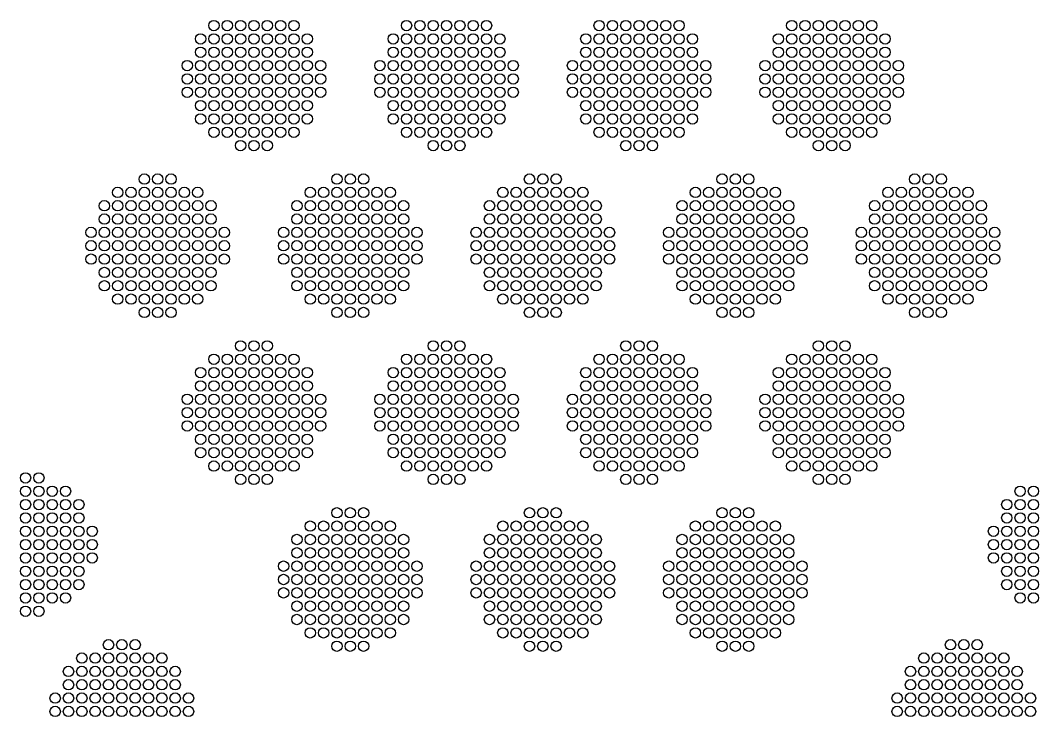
# Model space of a CAD drawing. Extents: x -49 to 54, y -38 to 38.
# Drawn here: x 15.52 to 22.39, y -4.75 to -0.05 of the extents above; entities that cross this region are included whole.
import ezdxf

# ---------------------------------------------------------------- set-up
doc = ezdxf.new("R2010")
doc.units = 0
doc.layers.add('LOWER_ELECTRODE', color=1, linetype='CONTINUOUS')

msp = doc.modelspace()

# ---------------------------------------------------------------- linework, layer by layer
at = {"layer": 'LOWER_ELECTRODE'}
for centre in [(16.8265, -0.0851), (16.9165, -0.0851), (17.0065, -0.0851), (17.0965, -0.0851), (17.1865, -0.0851), (17.2765, -0.0851), (17.3665, -0.0851), (18.1265, -0.0851), (18.2165, -0.0851), (18.3065, -0.0851), (18.3965, -0.0851), (18.4865, -0.0851), (18.5765, -0.0851), (18.6665, -0.0851), (19.4265, -0.0851), (19.5165, -0.0851), (19.6065, -0.0851), (19.6965, -0.0851), (19.7865, -0.0851), (19.8765, -0.0851), (19.9665, -0.0851), (20.7265, -0.0851), (20.8165, -0.0851), (20.9065, -0.0851), (20.9965, -0.0851), (21.0865, -0.0851), (21.1765, -0.0851), (21.2665, -0.0851), (16.7365, -0.1751), (16.8265, -0.1751), (16.9165, -0.1751), (17.0065, -0.1751), (17.0965, -0.1751), (17.1865, -0.1751), (17.2765, -0.1751), (17.3665, -0.1751), (17.4565, -0.1751), (18.0365, -0.1751), (18.1265, -0.1751), (18.2165, -0.1751), (18.3065, -0.1751), (18.3965, -0.1751), (18.4865, -0.1751), (18.5765, -0.1751), (18.6665, -0.1751), (18.7565, -0.1751), (19.3365, -0.1751), (19.4265, -0.1751), (19.5165, -0.1751), (19.6065, -0.1751), (19.6965, -0.1751), (19.7865, -0.1751), (19.8765, -0.1751), (19.9665, -0.1751), (20.0565, -0.1751), (20.6365, -0.1751), (20.7265, -0.1751), (20.8165, -0.1751), (20.9065, -0.1751), (20.9965, -0.1751), (21.0865, -0.1751), (21.1765, -0.1751), (21.2665, -0.1751), (21.3565, -0.1751), (16.7365, -0.2651), (16.8265, -0.2651), (16.9165, -0.2651), (17.0065, -0.2651), (17.0965, -0.2651), (17.1865, -0.2651), (17.2765, -0.2651), (17.3665, -0.2651), (17.4565, -0.2651), (18.0365, -0.2651), (18.1265, -0.2651), (18.2165, -0.2651), (18.3065, -0.2651), (18.3965, -0.2651), (18.4865, -0.2651), (18.5765, -0.2651), (18.6665, -0.2651), (18.7565, -0.2651), (19.3365, -0.2651), (19.4265, -0.2651), (19.5165, -0.2651), (19.6065, -0.2651), (19.6965, -0.2651), (19.7865, -0.2651), (19.8765, -0.2651), (19.9665, -0.2651), (20.0565, -0.2651), (20.6365, -0.2651), (20.7265, -0.2651), (20.8165, -0.2651), (20.9065, -0.2651), (20.9965, -0.2651), (21.0865, -0.2651), (21.1765, -0.2651), (21.2665, -0.2651), (21.3565, -0.2651), (16.6465, -0.3551), (16.7365, -0.3551), (16.8265, -0.3551), (16.9165, -0.3551), (17.0065, -0.3551), (17.0965, -0.3551), (17.1865, -0.3551), (17.2765, -0.3551), (17.3665, -0.3551), (17.4565, -0.3551), (17.5465, -0.3551), (17.9465, -0.3551), (18.0365, -0.3551), (18.1265, -0.3551), (18.2165, -0.3551), (18.3065, -0.3551), (18.3965, -0.3551), (18.4865, -0.3551), (18.5765, -0.3551), (18.6665, -0.3551), (18.7565, -0.3551), (18.8465, -0.3551), (19.2465, -0.3551), (19.3365, -0.3551), (19.4265, -0.3551), (19.5165, -0.3551), (19.6065, -0.3551), (19.6965, -0.3551), (19.7865, -0.3551), (19.8765, -0.3551), (19.9665, -0.3551), (20.0565, -0.3551), (20.1465, -0.3551), (20.5465, -0.3551), (20.6365, -0.3551), (20.7265, -0.3551), (20.8165, -0.3551), (20.9065, -0.3551), (20.9965, -0.3551), (21.0865, -0.3551), (21.1765, -0.3551), (21.2665, -0.3551), (21.3565, -0.3551), (21.4465, -0.3551), (16.6465, -0.4451), (16.7365, -0.4451), (16.8265, -0.4451), (16.9165, -0.4451), (17.0065, -0.4451), (17.0965, -0.4451), (17.1865, -0.4451), (17.2765, -0.4451), (17.3665, -0.4451), (17.4565, -0.4451), (17.5465, -0.4451), (17.9465, -0.4451), (18.0365, -0.4451), (18.1265, -0.4451), (18.2165, -0.4451), (18.3065, -0.4451), (18.3965, -0.4451), (18.4865, -0.4451), (18.5765, -0.4451), (18.6665, -0.4451), (18.7565, -0.4451), (18.8465, -0.4451), (19.2465, -0.4451), (19.3365, -0.4451), (19.4265, -0.4451), (19.5165, -0.4451), (19.6065, -0.4451), (19.6965, -0.4451), (19.7865, -0.4451), (19.8765, -0.4451), (19.9665, -0.4451), (20.0565, -0.4451), (20.1465, -0.4451), (20.5465, -0.4451), (20.6365, -0.4451), (20.7265, -0.4451), (20.8165, -0.4451), (20.9065, -0.4451), (20.9965, -0.4451), (21.0865, -0.4451), (21.1765, -0.4451), (21.2665, -0.4451), (21.3565, -0.4451), (21.4465, -0.4451), (16.6465, -0.5351), (16.7365, -0.5351), (16.8265, -0.5351), (16.9165, -0.5351), (17.0065, -0.5351), (17.0965, -0.5351), (17.1865, -0.5351), (17.2765, -0.5351), (17.3665, -0.5351), (17.4565, -0.5351), (17.5465, -0.5351), (17.9465, -0.5351), (18.0365, -0.5351), (18.1265, -0.5351), (18.2165, -0.5351), (18.3065, -0.5351), (18.3965, -0.5351), (18.4865, -0.5351), (18.5765, -0.5351), (18.6665, -0.5351), (18.7565, -0.5351), (18.8465, -0.5351), (19.2465, -0.5351), (19.3365, -0.5351), (19.4265, -0.5351), (19.5165, -0.5351), (19.6065, -0.5351), (19.6965, -0.5351), (19.7865, -0.5351), (19.8765, -0.5351), (19.9665, -0.5351), (20.0565, -0.5351), (20.1465, -0.5351), (20.5465, -0.5351), (20.6365, -0.5351), (20.7265, -0.5351), (20.8165, -0.5351), (20.9065, -0.5351), (20.9965, -0.5351), (21.0865, -0.5351), (21.1765, -0.5351), (21.2665, -0.5351), (21.3565, -0.5351), (21.4465, -0.5351), (16.7365, -0.6251), (16.8265, -0.6251), (16.9165, -0.6251), (17.0065, -0.6251), (17.0965, -0.6251), (17.1865, -0.6251), (17.2765, -0.6251), (17.3665, -0.6251), (17.4565, -0.6251), (18.0365, -0.6251), (18.1265, -0.6251), (18.2165, -0.6251), (18.3065, -0.6251), (18.3965, -0.6251), (18.4865, -0.6251), (18.5765, -0.6251), (18.6665, -0.6251), (18.7565, -0.6251), (19.3365, -0.6251), (19.4265, -0.6251), (19.5165, -0.6251), (19.6065, -0.6251), (19.6965, -0.6251), (19.7865, -0.6251), (19.8765, -0.6251), (19.9665, -0.6251), (20.0565, -0.6251), (20.6365, -0.6251), (20.7265, -0.6251), (20.8165, -0.6251), (20.9065, -0.6251), (20.9965, -0.6251), (21.0865, -0.6251), (21.1765, -0.6251), (21.2665, -0.6251), (21.3565, -0.6251), (16.7365, -0.7151), (16.8265, -0.7151), (16.9165, -0.7151), (17.0065, -0.7151), (17.0965, -0.7151), (17.1865, -0.7151), (17.2765, -0.7151), (17.3665, -0.7151), (17.4565, -0.7151), (18.0365, -0.7151), (18.1265, -0.7151), (18.2165, -0.7151), (18.3065, -0.7151), (18.3965, -0.7151), (18.4865, -0.7151), (18.5765, -0.7151), (18.6665, -0.7151), (18.7565, -0.7151), (19.3365, -0.7151), (19.4265, -0.7151), (19.5165, -0.7151), (19.6065, -0.7151), (19.6965, -0.7151), (19.7865, -0.7151), (19.8765, -0.7151), (19.9665, -0.7151), (20.0565, -0.7151), (20.6365, -0.7151), (20.7265, -0.7151), (20.8165, -0.7151), (20.9065, -0.7151), (20.9965, -0.7151), (21.0865, -0.7151), (21.1765, -0.7151), (21.2665, -0.7151), (21.3565, -0.7151), (16.8265, -0.8051), (16.9165, -0.8051), (17.0065, -0.8051), (17.0965, -0.8051), (17.1865, -0.8051), (17.2765, -0.8051), (17.3665, -0.8051), (18.1265, -0.8051), (18.2165, -0.8051), (18.3065, -0.8051), (18.3965, -0.8051), (18.4865, -0.8051), (18.5765, -0.8051), (18.6665, -0.8051), (19.4265, -0.8051), (19.5165, -0.8051), (19.6065, -0.8051), (19.6965, -0.8051), (19.7865, -0.8051), (19.8765, -0.8051), (19.9665, -0.8051), (20.7265, -0.8051), (20.8165, -0.8051), (20.9065, -0.8051), (20.9965, -0.8051), (21.0865, -0.8051), (21.1765, -0.8051), (21.2665, -0.8051), (17.0065, -0.8951), (17.0965, -0.8951), (17.1865, -0.8951), (18.3065, -0.8951), (18.3965, -0.8951), (18.4865, -0.8951), (19.6065, -0.8951), (19.6965, -0.8951), (19.7865, -0.8951), (20.9065, -0.8951), (20.9965, -0.8951), (21.0865, -0.8951), (16.3565, -1.1209), (16.4465, -1.1209), (16.5365, -1.1209), (17.6565, -1.1209), (17.7465, -1.1209), (17.8365, -1.1209), (18.9565, -1.1209), (19.0465, -1.1209), (19.1365, -1.1209), (20.2565, -1.1209), (20.3465, -1.1209), (20.4365, -1.1209), (21.5565, -1.1209), (21.6465, -1.1209), (21.7365, -1.1209), (16.1765, -1.2109), (16.2665, -1.2109), (16.3565, -1.2109), (16.4465, -1.2109), (16.5365, -1.2109), (16.6265, -1.2109), (16.7165, -1.2109), (17.4765, -1.2109), (17.5665, -1.2109), (17.6565, -1.2109), (17.7465, -1.2109), (17.8365, -1.2109), (17.9265, -1.2109), (18.0165, -1.2109), (18.7765, -1.2109), (18.8665, -1.2109), (18.9565, -1.2109), (19.0465, -1.2109), (19.1365, -1.2109), (19.2265, -1.2109), (19.3165, -1.2109), (20.0765, -1.2109), (20.1665, -1.2109), (20.2565, -1.2109), (20.3465, -1.2109), (20.4365, -1.2109), (20.5265, -1.2109), (20.6165, -1.2109), (21.3765, -1.2109), (21.4665, -1.2109), (21.5565, -1.2109), (21.6465, -1.2109), (21.7365, -1.2109), (21.8265, -1.2109), (21.9165, -1.2109), (16.0865, -1.3009), (16.1765, -1.3009), (16.2665, -1.3009), (16.3565, -1.3009), (16.4465, -1.3009), (16.5365, -1.3009), (16.6265, -1.3009), (16.7165, -1.3009), (16.8065, -1.3009), (17.3865, -1.3009), (17.4765, -1.3009), (17.5665, -1.3009), (17.6565, -1.3009), (17.7465, -1.3009), (17.8365, -1.3009), (17.9265, -1.3009), (18.0165, -1.3009), (18.1065, -1.3009), (18.6865, -1.3009), (18.7765, -1.3009), (18.8665, -1.3009), (18.9565, -1.3009), (19.0465, -1.3009), (19.1365, -1.3009), (19.2265, -1.3009), (19.3165, -1.3009), (19.4065, -1.3009), (19.9865, -1.3009), (20.0765, -1.3009), (20.1665, -1.3009), (20.2565, -1.3009), (20.3465, -1.3009), (20.4365, -1.3009), (20.5265, -1.3009), (20.6165, -1.3009), (20.7065, -1.3009), (21.2865, -1.3009), (21.3765, -1.3009), (21.4665, -1.3009), (21.5565, -1.3009), (21.6465, -1.3009), (21.7365, -1.3009), (21.8265, -1.3009), (21.9165, -1.3009), (22.0065, -1.3009), (16.0865, -1.3909), (16.1765, -1.3909), (16.2665, -1.3909), (16.3565, -1.3909), (16.4465, -1.3909), (16.5365, -1.3909), (16.6265, -1.3909), (16.7165, -1.3909), (16.8065, -1.3909), (17.3865, -1.3909), (17.4765, -1.3909), (17.5665, -1.3909), (17.6565, -1.3909), (17.7465, -1.3909), (17.8365, -1.3909), (17.9265, -1.3909), (18.0165, -1.3909), (18.1065, -1.3909), (18.6865, -1.3909), (18.7765, -1.3909), (18.8665, -1.3909), (18.9565, -1.3909), (19.0465, -1.3909), (19.1365, -1.3909), (19.2265, -1.3909), (19.3165, -1.3909), (19.4065, -1.3909), (19.9865, -1.3909), (20.0765, -1.3909), (20.1665, -1.3909), (20.2565, -1.3909), (20.3465, -1.3909), (20.4365, -1.3909), (20.5265, -1.3909), (20.6165, -1.3909), (20.7065, -1.3909), (21.2865, -1.3909), (21.3765, -1.3909), (21.4665, -1.3909), (21.5565, -1.3909), (21.6465, -1.3909), (21.7365, -1.3909), (21.8265, -1.3909), (21.9165, -1.3909), (22.0065, -1.3909), (15.9965, -1.4809), (16.0865, -1.4809), (16.1765, -1.4809), (16.2665, -1.4809), (16.3565, -1.4809), (16.4465, -1.4809), (16.5365, -1.4809), (16.6265, -1.4809), (16.7165, -1.4809), (16.8065, -1.4809), (16.8965, -1.4809), (17.2965, -1.4809), (17.3865, -1.4809), (17.4765, -1.4809), (17.5665, -1.4809), (17.6565, -1.4809), (17.7465, -1.4809), (17.8365, -1.4809), (17.9265, -1.4809), (18.0165, -1.4809), (18.1065, -1.4809), (18.1965, -1.4809), (18.5965, -1.4809), (18.6865, -1.4809), (18.7765, -1.4809), (18.8665, -1.4809), (18.9565, -1.4809), (19.0465, -1.4809), (19.1365, -1.4809), (19.2265, -1.4809), (19.3165, -1.4809), (19.4065, -1.4809), (19.4965, -1.4809), (19.8965, -1.4809), (19.9865, -1.4809), (20.0765, -1.4809), (20.1665, -1.4809), (20.2565, -1.4809), (20.3465, -1.4809), (20.4365, -1.4809), (20.5265, -1.4809), (20.6165, -1.4809), (20.7065, -1.4809), (20.7965, -1.4809), (21.1965, -1.4809), (21.2865, -1.4809), (21.3765, -1.4809), (21.4665, -1.4809), (21.5565, -1.4809), (21.6465, -1.4809), (21.7365, -1.4809), (21.8265, -1.4809), (21.9165, -1.4809), (22.0065, -1.4809), (22.0965, -1.4809), (15.9965, -1.5709), (16.0865, -1.5709), (16.1765, -1.5709), (16.2665, -1.5709), (16.3565, -1.5709), (16.4465, -1.5709), (16.5365, -1.5709), (16.6265, -1.5709), (16.7165, -1.5709), (16.8065, -1.5709), (16.8965, -1.5709), (17.2965, -1.5709), (17.3865, -1.5709), (17.4765, -1.5709), (17.5665, -1.5709), (17.6565, -1.5709), (17.7465, -1.5709), (17.8365, -1.5709), (17.9265, -1.5709), (18.0165, -1.5709), (18.1065, -1.5709), (18.1965, -1.5709), (18.5965, -1.5709), (18.6865, -1.5709), (18.7765, -1.5709), (18.8665, -1.5709), (18.9565, -1.5709), (19.0465, -1.5709), (19.1365, -1.5709), (19.2265, -1.5709), (19.3165, -1.5709), (19.4065, -1.5709), (19.4965, -1.5709), (19.8965, -1.5709), (19.9865, -1.5709), (20.0765, -1.5709), (20.1665, -1.5709), (20.2565, -1.5709), (20.3465, -1.5709), (20.4365, -1.5709), (20.5265, -1.5709), (20.6165, -1.5709), (20.7065, -1.5709), (20.7965, -1.5709), (21.1965, -1.5709), (21.2865, -1.5709), (21.3765, -1.5709), (21.4665, -1.5709), (21.5565, -1.5709), (21.6465, -1.5709), (21.7365, -1.5709), (21.8265, -1.5709), (21.9165, -1.5709), (22.0065, -1.5709), (22.0965, -1.5709), (15.9965, -1.6609), (16.0865, -1.6609), (16.1765, -1.6609), (16.2665, -1.6609), (16.3565, -1.6609), (16.4465, -1.6609), (16.5365, -1.6609), (16.6265, -1.6609), (16.7165, -1.6609), (16.8065, -1.6609), (16.8965, -1.6609), (17.2965, -1.6609), (17.3865, -1.6609), (17.4765, -1.6609), (17.5665, -1.6609), (17.6565, -1.6609), (17.7465, -1.6609), (17.8365, -1.6609), (17.9265, -1.6609), (18.0165, -1.6609), (18.1065, -1.6609), (18.1965, -1.6609), (18.5965, -1.6609), (18.6865, -1.6609), (18.7765, -1.6609), (18.8665, -1.6609), (18.9565, -1.6609), (19.0465, -1.6609), (19.1365, -1.6609), (19.2265, -1.6609), (19.3165, -1.6609), (19.4065, -1.6609), (19.4965, -1.6609), (19.8965, -1.6609), (19.9865, -1.6609), (20.0765, -1.6609), (20.1665, -1.6609), (20.2565, -1.6609), (20.3465, -1.6609), (20.4365, -1.6609), (20.5265, -1.6609), (20.6165, -1.6609), (20.7065, -1.6609), (20.7965, -1.6609), (21.1965, -1.6609), (21.2865, -1.6609), (21.3765, -1.6609), (21.4665, -1.6609), (21.5565, -1.6609), (21.6465, -1.6609), (21.7365, -1.6609), (21.8265, -1.6609), (21.9165, -1.6609), (22.0065, -1.6609), (22.0965, -1.6609), (16.0865, -1.7509), (16.1765, -1.7509), (16.2665, -1.7509), (16.3565, -1.7509), (16.4465, -1.7509), (16.5365, -1.7509), (16.6265, -1.7509), (16.7165, -1.7509), (16.8065, -1.7509), (17.3865, -1.7509), (17.4765, -1.7509), (17.5665, -1.7509), (17.6565, -1.7509), (17.7465, -1.7509), (17.8365, -1.7509), (17.9265, -1.7509), (18.0165, -1.7509), (18.1065, -1.7509), (18.6865, -1.7509), (18.7765, -1.7509), (18.8665, -1.7509), (18.9565, -1.7509), (19.0465, -1.7509), (19.1365, -1.7509), (19.2265, -1.7509), (19.3165, -1.7509), (19.4065, -1.7509), (19.9865, -1.7509), (20.0765, -1.7509), (20.1665, -1.7509), (20.2565, -1.7509), (20.3465, -1.7509), (20.4365, -1.7509), (20.5265, -1.7509), (20.6165, -1.7509), (20.7065, -1.7509), (21.2865, -1.7509), (21.3765, -1.7509), (21.4665, -1.7509), (21.5565, -1.7509), (21.6465, -1.7509), (21.7365, -1.7509), (21.8265, -1.7509), (21.9165, -1.7509), (22.0065, -1.7509), (16.0865, -1.8409), (16.1765, -1.8409), (16.2665, -1.8409), (16.3565, -1.8409), (16.4465, -1.8409), (16.5365, -1.8409), (16.6265, -1.8409), (16.7165, -1.8409), (16.8065, -1.8409), (17.3865, -1.8409), (17.4765, -1.8409), (17.5665, -1.8409), (17.6565, -1.8409), (17.7465, -1.8409), (17.8365, -1.8409), (17.9265, -1.8409), (18.0165, -1.8409), (18.1065, -1.8409), (18.6865, -1.8409), (18.7765, -1.8409), (18.8665, -1.8409), (18.9565, -1.8409), (19.0465, -1.8409), (19.1365, -1.8409), (19.2265, -1.8409), (19.3165, -1.8409), (19.4065, -1.8409), (19.9865, -1.8409), (20.0765, -1.8409), (20.1665, -1.8409), (20.2565, -1.8409), (20.3465, -1.8409), (20.4365, -1.8409), (20.5265, -1.8409), (20.6165, -1.8409), (20.7065, -1.8409), (21.2865, -1.8409), (21.3765, -1.8409), (21.4665, -1.8409), (21.5565, -1.8409), (21.6465, -1.8409), (21.7365, -1.8409), (21.8265, -1.8409), (21.9165, -1.8409), (22.0065, -1.8409), (16.1765, -1.9309), (16.2665, -1.9309), (16.3565, -1.9309), (16.4465, -1.9309), (16.5365, -1.9309), (16.6265, -1.9309), (16.7165, -1.9309), (17.4765, -1.9309), (17.5665, -1.9309), (17.6565, -1.9309), (17.7465, -1.9309), (17.8365, -1.9309), (17.9265, -1.9309), (18.0165, -1.9309), (18.7765, -1.9309), (18.8665, -1.9309), (18.9565, -1.9309), (19.0465, -1.9309), (19.1365, -1.9309), (19.2265, -1.9309), (19.3165, -1.9309), (20.0765, -1.9309), (20.1665, -1.9309), (20.2565, -1.9309), (20.3465, -1.9309), (20.4365, -1.9309), (20.5265, -1.9309), (20.6165, -1.9309), (21.3765, -1.9309), (21.4665, -1.9309), (21.5565, -1.9309), (21.6465, -1.9309), (21.7365, -1.9309), (21.8265, -1.9309), (21.9165, -1.9309), (16.3565, -2.0209), (16.4465, -2.0209), (16.5365, -2.0209), (17.6565, -2.0209), (17.7465, -2.0209), (17.8365, -2.0209), (18.9565, -2.0209), (19.0465, -2.0209), (19.1365, -2.0209), (20.2565, -2.0209), (20.3465, -2.0209), (20.4365, -2.0209), (21.5565, -2.0209), (21.6465, -2.0209), (21.7365, -2.0209), (17.0065, -2.2468), (17.0965, -2.2468), (17.1865, -2.2468), (18.3065, -2.2468), (18.3965, -2.2468), (18.4865, -2.2468), (19.6065, -2.2468), (19.6965, -2.2468), (19.7865, -2.2468), (20.9065, -2.2468), (20.9965, -2.2468), (21.0865, -2.2468), (16.8265, -2.3368), (16.9165, -2.3368), (17.0065, -2.3368), (17.0965, -2.3368), (17.1865, -2.3368), (17.2765, -2.3368), (17.3665, -2.3368), (18.1265, -2.3368), (18.2165, -2.3368), (18.3065, -2.3368), (18.3965, -2.3368), (18.4865, -2.3368), (18.5765, -2.3368), (18.6665, -2.3368), (19.4265, -2.3368), (19.5165, -2.3368), (19.6065, -2.3368), (19.6965, -2.3368), (19.7865, -2.3368), (19.8765, -2.3368), (19.9665, -2.3368), (20.7265, -2.3368), (20.8165, -2.3368), (20.9065, -2.3368), (20.9965, -2.3368), (21.0865, -2.3368), (21.1765, -2.3368), (21.2665, -2.3368), (16.7365, -2.4268), (16.8265, -2.4268), (16.9165, -2.4268), (17.0065, -2.4268), (17.0965, -2.4268), (17.1865, -2.4268), (17.2765, -2.4268), (17.3665, -2.4268), (17.4565, -2.4268), (18.0365, -2.4268), (18.1265, -2.4268), (18.2165, -2.4268), (18.3065, -2.4268), (18.3965, -2.4268), (18.4865, -2.4268), (18.5765, -2.4268), (18.6665, -2.4268), (18.7565, -2.4268), (19.3365, -2.4268), (19.4265, -2.4268), (19.5165, -2.4268), (19.6065, -2.4268), (19.6965, -2.4268), (19.7865, -2.4268), (19.8765, -2.4268), (19.9665, -2.4268), (20.0565, -2.4268), (20.6365, -2.4268), (20.7265, -2.4268), (20.8165, -2.4268), (20.9065, -2.4268), (20.9965, -2.4268), (21.0865, -2.4268), (21.1765, -2.4268), (21.2665, -2.4268), (21.3565, -2.4268), (16.7365, -2.5168), (16.8265, -2.5168), (16.9165, -2.5168), (17.0065, -2.5168), (17.0965, -2.5168), (17.1865, -2.5168), (17.2765, -2.5168), (17.3665, -2.5168), (17.4565, -2.5168), (18.0365, -2.5168), (18.1265, -2.5168), (18.2165, -2.5168), (18.3065, -2.5168), (18.3965, -2.5168), (18.4865, -2.5168), (18.5765, -2.5168), (18.6665, -2.5168), (18.7565, -2.5168), (19.3365, -2.5168), (19.4265, -2.5168), (19.5165, -2.5168), (19.6065, -2.5168), (19.6965, -2.5168), (19.7865, -2.5168), (19.8765, -2.5168), (19.9665, -2.5168), (20.0565, -2.5168), (20.6365, -2.5168), (20.7265, -2.5168), (20.8165, -2.5168), (20.9065, -2.5168), (20.9965, -2.5168), (21.0865, -2.5168), (21.1765, -2.5168), (21.2665, -2.5168), (21.3565, -2.5168), (16.6465, -2.6068), (16.7365, -2.6068), (16.8265, -2.6068), (16.9165, -2.6068), (17.0065, -2.6068), (17.0965, -2.6068), (17.1865, -2.6068), (17.2765, -2.6068), (17.3665, -2.6068), (17.4565, -2.6068), (17.5465, -2.6068), (17.9465, -2.6068), (18.0365, -2.6068), (18.1265, -2.6068), (18.2165, -2.6068), (18.3065, -2.6068), (18.3965, -2.6068), (18.4865, -2.6068), (18.5765, -2.6068), (18.6665, -2.6068), (18.7565, -2.6068), (18.8465, -2.6068), (19.2465, -2.6068), (19.3365, -2.6068), (19.4265, -2.6068), (19.5165, -2.6068), (19.6065, -2.6068), (19.6965, -2.6068), (19.7865, -2.6068), (19.8765, -2.6068), (19.9665, -2.6068), (20.0565, -2.6068), (20.1465, -2.6068), (20.5465, -2.6068), (20.6365, -2.6068), (20.7265, -2.6068), (20.8165, -2.6068), (20.9065, -2.6068), (20.9965, -2.6068), (21.0865, -2.6068), (21.1765, -2.6068), (21.2665, -2.6068), (21.3565, -2.6068), (21.4465, -2.6068), (16.6465, -2.6968), (16.7365, -2.6968), (16.8265, -2.6968), (16.9165, -2.6968), (17.0065, -2.6968), (17.0965, -2.6968), (17.1865, -2.6968), (17.2765, -2.6968), (17.3665, -2.6968), (17.4565, -2.6968), (17.5465, -2.6968), (17.9465, -2.6968), (18.0365, -2.6968), (18.1265, -2.6968), (18.2165, -2.6968), (18.3065, -2.6968), (18.3965, -2.6968), (18.4865, -2.6968), (18.5765, -2.6968), (18.6665, -2.6968), (18.7565, -2.6968), (18.8465, -2.6968), (19.2465, -2.6968), (19.3365, -2.6968), (19.4265, -2.6968), (19.5165, -2.6968), (19.6065, -2.6968), (19.6965, -2.6968), (19.7865, -2.6968), (19.8765, -2.6968), (19.9665, -2.6968), (20.0565, -2.6968), (20.1465, -2.6968), (20.5465, -2.6968), (20.6365, -2.6968), (20.7265, -2.6968), (20.8165, -2.6968), (20.9065, -2.6968), (20.9965, -2.6968), (21.0865, -2.6968), (21.1765, -2.6968), (21.2665, -2.6968), (21.3565, -2.6968), (21.4465, -2.6968), (16.6465, -2.7868), (16.7365, -2.7868), (16.8265, -2.7868), (16.9165, -2.7868), (17.0065, -2.7868), (17.0965, -2.7868), (17.1865, -2.7868), (17.2765, -2.7868), (17.3665, -2.7868), (17.4565, -2.7868), (17.5465, -2.7868), (17.9465, -2.7868), (18.0365, -2.7868), (18.1265, -2.7868), (18.2165, -2.7868), (18.3065, -2.7868), (18.3965, -2.7868), (18.4865, -2.7868), (18.5765, -2.7868), (18.6665, -2.7868), (18.7565, -2.7868), (18.8465, -2.7868), (19.2465, -2.7868), (19.3365, -2.7868), (19.4265, -2.7868), (19.5165, -2.7868), (19.6065, -2.7868), (19.6965, -2.7868), (19.7865, -2.7868), (19.8765, -2.7868), (19.9665, -2.7868), (20.0565, -2.7868), (20.1465, -2.7868), (20.5465, -2.7868), (20.6365, -2.7868), (20.7265, -2.7868), (20.8165, -2.7868), (20.9065, -2.7868), (20.9965, -2.7868), (21.0865, -2.7868), (21.1765, -2.7868), (21.2665, -2.7868), (21.3565, -2.7868), (21.4465, -2.7868), (16.7365, -2.8768), (16.8265, -2.8768), (16.9165, -2.8768), (17.0065, -2.8768), (17.0965, -2.8768), (17.1865, -2.8768), (17.2765, -2.8768), (17.3665, -2.8768), (17.4565, -2.8768), (18.0365, -2.8768), (18.1265, -2.8768), (18.2165, -2.8768), (18.3065, -2.8768), (18.3965, -2.8768), (18.4865, -2.8768), (18.5765, -2.8768), (18.6665, -2.8768), (18.7565, -2.8768), (19.3365, -2.8768), (19.4265, -2.8768), (19.5165, -2.8768), (19.6065, -2.8768), (19.6965, -2.8768), (19.7865, -2.8768), (19.8765, -2.8768), (19.9665, -2.8768), (20.0565, -2.8768), (20.6365, -2.8768), (20.7265, -2.8768), (20.8165, -2.8768), (20.9065, -2.8768), (20.9965, -2.8768), (21.0865, -2.8768), (21.1765, -2.8768), (21.2665, -2.8768), (21.3565, -2.8768), (16.7365, -2.9668), (16.8265, -2.9668), (16.9165, -2.9668), (17.0065, -2.9668), (17.0965, -2.9668), (17.1865, -2.9668), (17.2765, -2.9668), (17.3665, -2.9668), (17.4565, -2.9668), (18.0365, -2.9668), (18.1265, -2.9668), (18.2165, -2.9668), (18.3065, -2.9668), (18.3965, -2.9668), (18.4865, -2.9668), (18.5765, -2.9668), (18.6665, -2.9668), (18.7565, -2.9668), (19.3365, -2.9668), (19.4265, -2.9668), (19.5165, -2.9668), (19.6065, -2.9668), (19.6965, -2.9668), (19.7865, -2.9668), (19.8765, -2.9668), (19.9665, -2.9668), (20.0565, -2.9668), (20.6365, -2.9668), (20.7265, -2.9668), (20.8165, -2.9668), (20.9065, -2.9668), (20.9965, -2.9668), (21.0865, -2.9668), (21.1765, -2.9668), (21.2665, -2.9668), (21.3565, -2.9668), (16.8265, -3.0568), (16.9165, -3.0568), (17.0065, -3.0568), (17.0965, -3.0568), (17.1865, -3.0568), (17.2765, -3.0568), (17.3665, -3.0568), (18.1265, -3.0568), (18.2165, -3.0568), (18.3065, -3.0568), (18.3965, -3.0568), (18.4865, -3.0568), (18.5765, -3.0568), (18.6665, -3.0568), (19.4265, -3.0568), (19.5165, -3.0568), (19.6065, -3.0568), (19.6965, -3.0568), (19.7865, -3.0568), (19.8765, -3.0568), (19.9665, -3.0568), (20.7265, -3.0568), (20.8165, -3.0568), (20.9065, -3.0568), (20.9965, -3.0568), (21.0865, -3.0568), (21.1765, -3.0568), (21.2665, -3.0568), (15.5546, -3.137), (15.6446, -3.137), (17.0065, -3.1468), (17.0965, -3.1468), (17.1865, -3.1468), (18.3065, -3.1468), (18.3965, -3.1468), (18.4865, -3.1468), (19.6065, -3.1468), (19.6965, -3.1468), (19.7865, -3.1468), (20.9065, -3.1468), (20.9965, -3.1468), (21.0865, -3.1468), (15.5546, -3.227), (15.6446, -3.227), (15.7346, -3.227), (15.8246, -3.227), (22.2684, -3.227), (22.3584, -3.227), (15.5546, -3.317), (15.6446, -3.317), (15.7346, -3.317), (15.8246, -3.317), (15.9146, -3.317), (22.1784, -3.317), (22.2684, -3.317), (22.3584, -3.317), (17.6565, -3.3726), (17.7465, -3.3726), (17.8365, -3.3726), (18.9565, -3.3726), (19.0465, -3.3726), (19.1365, -3.3726), (20.2565, -3.3726), (20.3465, -3.3726), (20.4365, -3.3726), (15.5546, -3.407), (15.6446, -3.407), (15.7346, -3.407), (15.8246, -3.407), (15.9146, -3.407), (17.4765, -3.4626), (17.5665, -3.4626), (17.6565, -3.4626), (17.7465, -3.4626), (17.8365, -3.4626), (17.9265, -3.4626), (18.0165, -3.4626), (18.7765, -3.4626), (18.8665, -3.4626), (18.9565, -3.4626), (19.0465, -3.4626), (19.1365, -3.4626), (19.2265, -3.4626), (19.3165, -3.4626), (20.0765, -3.4626), (20.1665, -3.4626), (20.2565, -3.4626), (20.3465, -3.4626), (20.4365, -3.4626), (20.5265, -3.4626), (20.6165, -3.4626), (22.1784, -3.407), (22.2684, -3.407), (22.3584, -3.407), (15.5546, -3.497), (15.6446, -3.497), (15.7346, -3.497), (15.8246, -3.497), (15.9146, -3.497), (16.0046, -3.497), (22.0884, -3.497), (22.1784, -3.497), (22.2684, -3.497), (22.3584, -3.497), (15.5546, -3.587), (15.6446, -3.587), (15.7346, -3.587), (15.8246, -3.587), (15.9146, -3.587), (16.0046, -3.587), (17.3865, -3.5526), (17.4765, -3.5526), (17.5665, -3.5526), (17.6565, -3.5526), (17.7465, -3.5526), (17.8365, -3.5526), (17.9265, -3.5526), (18.0165, -3.5526), (18.1065, -3.5526), (18.6865, -3.5526), (18.7765, -3.5526), (18.8665, -3.5526), (18.9565, -3.5526), (19.0465, -3.5526), (19.1365, -3.5526), (19.2265, -3.5526), (19.3165, -3.5526), (19.4065, -3.5526), (19.9865, -3.5526), (20.0765, -3.5526), (20.1665, -3.5526), (20.2565, -3.5526), (20.3465, -3.5526), (20.4365, -3.5526), (20.5265, -3.5526), (20.6165, -3.5526), (20.7065, -3.5526), (22.0884, -3.587), (22.1784, -3.587), (22.2684, -3.587), (22.3584, -3.587), (15.5546, -3.677), (15.6446, -3.677), (15.7346, -3.677), (15.8246, -3.677), (15.9146, -3.677), (16.0046, -3.677), (17.3865, -3.6426), (17.4765, -3.6426), (17.5665, -3.6426), (17.6565, -3.6426), (17.7465, -3.6426), (17.8365, -3.6426), (17.9265, -3.6426), (18.0165, -3.6426), (18.1065, -3.6426), (18.6865, -3.6426), (18.7765, -3.6426), (18.8665, -3.6426), (18.9565, -3.6426), (19.0465, -3.6426), (19.1365, -3.6426), (19.2265, -3.6426), (19.3165, -3.6426), (19.4065, -3.6426), (19.9865, -3.6426), (20.0765, -3.6426), (20.1665, -3.6426), (20.2565, -3.6426), (20.3465, -3.6426), (20.4365, -3.6426), (20.5265, -3.6426), (20.6165, -3.6426), (20.7065, -3.6426), (22.0884, -3.677), (22.1784, -3.677), (22.2684, -3.677), (22.3584, -3.677), (17.2965, -3.7326), (17.3865, -3.7326), (17.4765, -3.7326), (17.5665, -3.7326), (17.6565, -3.7326), (17.7465, -3.7326), (17.8365, -3.7326), (17.9265, -3.7326), (18.0165, -3.7326), (18.1065, -3.7326), (18.1965, -3.7326), (18.5965, -3.7326), (18.6865, -3.7326), (18.7765, -3.7326), (18.8665, -3.7326), (18.9565, -3.7326), (19.0465, -3.7326), (19.1365, -3.7326), (19.2265, -3.7326), (19.3165, -3.7326), (19.4065, -3.7326), (19.4965, -3.7326), (19.8965, -3.7326), (19.9865, -3.7326), (20.0765, -3.7326), (20.1665, -3.7326), (20.2565, -3.7326), (20.3465, -3.7326), (20.4365, -3.7326), (20.5265, -3.7326), (20.6165, -3.7326), (20.7065, -3.7326), (20.7965, -3.7326), (15.5546, -3.767), (15.6446, -3.767), (15.7346, -3.767), (15.8246, -3.767), (15.9146, -3.767), (22.1784, -3.767), (22.2684, -3.767), (22.3584, -3.767), (15.5546, -3.857), (15.6446, -3.857), (15.7346, -3.857), (15.8246, -3.857), (15.9146, -3.857), (17.2965, -3.8226), (17.3865, -3.8226), (17.4765, -3.8226), (17.5665, -3.8226), (17.6565, -3.8226), (17.7465, -3.8226), (17.8365, -3.8226), (17.9265, -3.8226), (18.0165, -3.8226), (18.1065, -3.8226), (18.1965, -3.8226), (18.5965, -3.8226), (18.6865, -3.8226), (18.7765, -3.8226), (18.8665, -3.8226), (18.9565, -3.8226), (19.0465, -3.8226), (19.1365, -3.8226), (19.2265, -3.8226), (19.3165, -3.8226), (19.4065, -3.8226), (19.4965, -3.8226), (19.8965, -3.8226), (19.9865, -3.8226), (20.0765, -3.8226), (20.1665, -3.8226), (20.2565, -3.8226), (20.3465, -3.8226), (20.4365, -3.8226), (20.5265, -3.8226), (20.6165, -3.8226), (20.7065, -3.8226), (20.7965, -3.8226), (22.1784, -3.857), (22.2684, -3.857), (22.3584, -3.857), (15.5546, -3.947), (15.6446, -3.947), (15.7346, -3.947), (15.8246, -3.947), (17.2965, -3.9126), (17.3865, -3.9126), (17.4765, -3.9126), (17.5665, -3.9126), (17.6565, -3.9126), (17.7465, -3.9126), (17.8365, -3.9126), (17.9265, -3.9126), (18.0165, -3.9126), (18.1065, -3.9126), (18.1965, -3.9126), (18.5965, -3.9126), (18.6865, -3.9126), (18.7765, -3.9126), (18.8665, -3.9126), (18.9565, -3.9126), (19.0465, -3.9126), (19.1365, -3.9126), (19.2265, -3.9126), (19.3165, -3.9126), (19.4065, -3.9126), (19.4965, -3.9126), (19.8965, -3.9126), (19.9865, -3.9126), (20.0765, -3.9126), (20.1665, -3.9126), (20.2565, -3.9126), (20.3465, -3.9126), (20.4365, -3.9126), (20.5265, -3.9126), (20.6165, -3.9126), (20.7065, -3.9126), (20.7965, -3.9126), (22.2684, -3.947), (22.3584, -3.947), (17.3865, -4.0026), (17.4765, -4.0026), (17.5665, -4.0026), (17.6565, -4.0026), (17.7465, -4.0026), (17.8365, -4.0026), (17.9265, -4.0026), (18.0165, -4.0026), (18.1065, -4.0026), (18.6865, -4.0026), (18.7765, -4.0026), (18.8665, -4.0026), (18.9565, -4.0026), (19.0465, -4.0026), (19.1365, -4.0026), (19.2265, -4.0026), (19.3165, -4.0026), (19.4065, -4.0026), (19.9865, -4.0026), (20.0765, -4.0026), (20.1665, -4.0026), (20.2565, -4.0026), (20.3465, -4.0026), (20.4365, -4.0026), (20.5265, -4.0026), (20.6165, -4.0026), (20.7065, -4.0026), (15.5546, -4.037), (15.6446, -4.037), (17.3865, -4.0926), (17.4765, -4.0926), (17.5665, -4.0926), (17.6565, -4.0926), (17.7465, -4.0926), (17.8365, -4.0926), (17.9265, -4.0926), (18.0165, -4.0926), (18.1065, -4.0926), (18.6865, -4.0926), (18.7765, -4.0926), (18.8665, -4.0926), (18.9565, -4.0926), (19.0465, -4.0926), (19.1365, -4.0926), (19.2265, -4.0926), (19.3165, -4.0926), (19.4065, -4.0926), (19.9865, -4.0926), (20.0765, -4.0926), (20.1665, -4.0926), (20.2565, -4.0926), (20.3465, -4.0926), (20.4365, -4.0926), (20.5265, -4.0926), (20.6165, -4.0926), (20.7065, -4.0926), (17.4765, -4.1826), (17.5665, -4.1826), (17.6565, -4.1826), (17.7465, -4.1826), (17.8365, -4.1826), (17.9265, -4.1826), (18.0165, -4.1826), (18.7765, -4.1826), (18.8665, -4.1826), (18.9565, -4.1826), (19.0465, -4.1826), (19.1365, -4.1826), (19.2265, -4.1826), (19.3165, -4.1826), (20.0765, -4.1826), (20.1665, -4.1826), (20.2565, -4.1826), (20.3465, -4.1826), (20.4365, -4.1826), (20.5265, -4.1826), (20.6165, -4.1826), (16.1146, -4.2628), (16.2046, -4.2628), (16.2946, -4.2628), (17.6565, -4.2726), (17.7465, -4.2726), (17.8365, -4.2726), (18.9565, -4.2726), (19.0465, -4.2726), (19.1365, -4.2726), (20.2565, -4.2726), (20.3465, -4.2726), (20.4365, -4.2726), (21.7984, -4.2628), (21.8884, -4.2628), (21.9784, -4.2628), (15.9346, -4.3528), (16.0246, -4.3528), (16.1146, -4.3528), (16.2046, -4.3528), (16.2946, -4.3528), (16.3846, -4.3528), (16.4746, -4.3528), (21.6184, -4.3528), (21.7084, -4.3528), (21.7984, -4.3528), (21.8884, -4.3528), (21.9784, -4.3528), (22.0684, -4.3528), (22.1584, -4.3528), (15.8446, -4.4428), (15.9346, -4.4428), (16.0246, -4.4428), (16.1146, -4.4428), (16.2046, -4.4428), (16.2946, -4.4428), (16.3846, -4.4428), (16.4746, -4.4428), (16.5646, -4.4428), (21.5284, -4.4428), (21.6184, -4.4428), (21.7084, -4.4428), (21.7984, -4.4428), (21.8884, -4.4428), (21.9784, -4.4428), (22.0684, -4.4428), (22.1584, -4.4428), (22.2484, -4.4428), (15.8446, -4.5328), (15.9346, -4.5328), (16.0246, -4.5328), (16.1146, -4.5328), (16.2046, -4.5328), (16.2946, -4.5328), (16.3846, -4.5328), (16.4746, -4.5328), (16.5646, -4.5328), (21.5284, -4.5328), (21.6184, -4.5328), (21.7084, -4.5328), (21.7984, -4.5328), (21.8884, -4.5328), (21.9784, -4.5328), (22.0684, -4.5328), (22.1584, -4.5328), (22.2484, -4.5328), (15.7546, -4.6228), (15.8446, -4.6228), (15.9346, -4.6228), (16.0246, -4.6228), (16.1146, -4.6228), (16.2046, -4.6228), (16.2946, -4.6228), (16.3846, -4.6228), (16.4746, -4.6228), (16.5646, -4.6228), (16.6546, -4.6228), (21.4384, -4.6228), (21.5284, -4.6228), (21.6184, -4.6228), (21.7084, -4.6228), (21.7984, -4.6228), (21.8884, -4.6228), (21.9784, -4.6228), (22.0684, -4.6228), (22.1584, -4.6228), (22.2484, -4.6228), (22.3384, -4.6228), (15.7546, -4.7128), (15.8446, -4.7128), (15.9346, -4.7128), (16.0246, -4.7128), (16.1146, -4.7128), (16.2046, -4.7128), (16.2946, -4.7128), (16.3846, -4.7128), (16.4746, -4.7128), (16.5646, -4.7128), (16.6546, -4.7128), (21.4384, -4.7128), (21.5284, -4.7128), (21.6184, -4.7128), (21.7084, -4.7128), (21.7984, -4.7128), (21.8884, -4.7128), (21.9784, -4.7128), (22.0684, -4.7128), (22.1584, -4.7128), (22.2484, -4.7128), (22.3384, -4.7128)]:
    msp.add_circle(centre, 0.035, dxfattribs=at)

doc.saveas('drawing.dxf')
